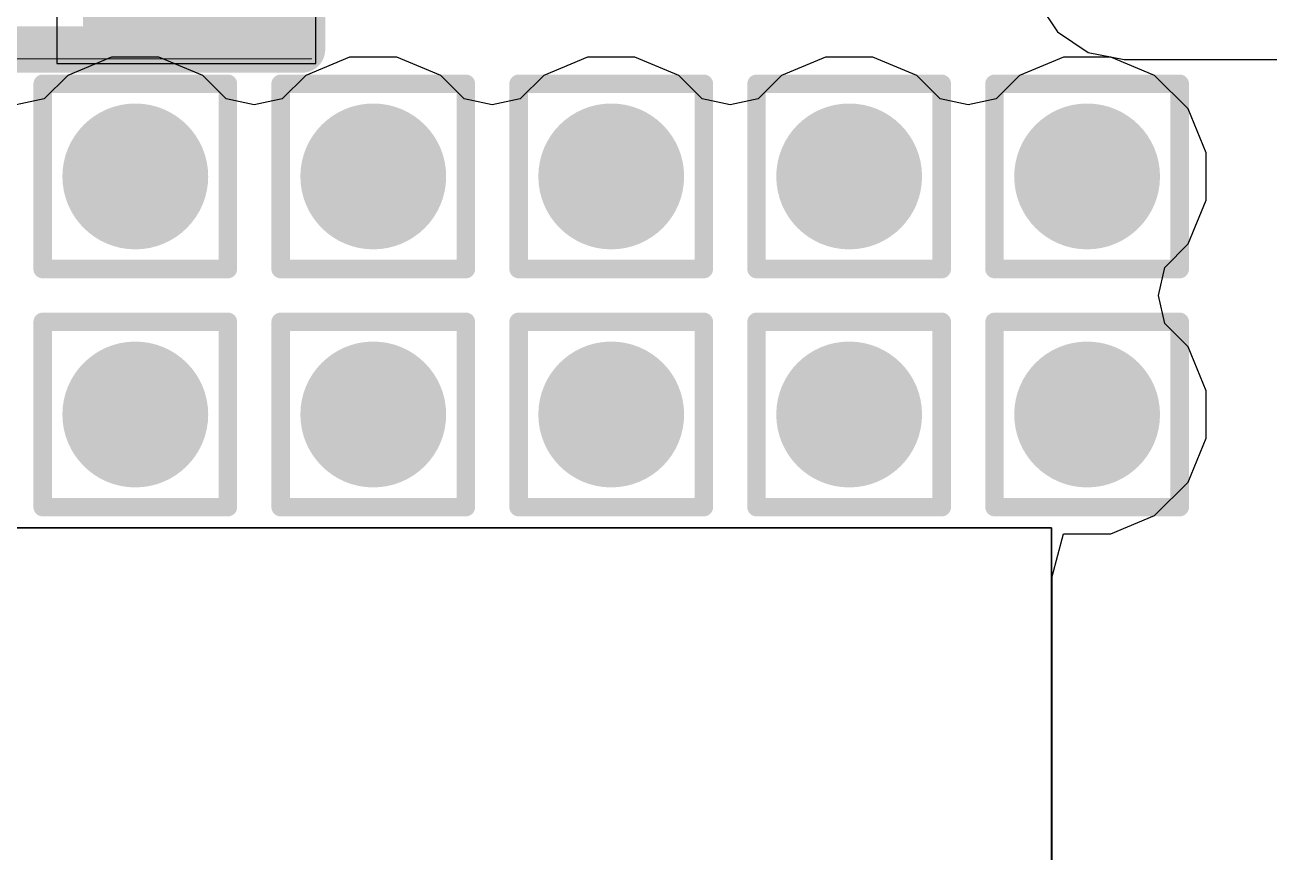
# Model space of a CAD drawing. Header units: inches. Extents: x -12 to 5355, y -7 to 5366.
# Drawn here: x 5.031 to 8.444, y 4.175 to 6.443 of the extents above; entities that cross this region are included whole.
import ezdxf

# ---------------------------------------------------------------- set-up
doc = ezdxf.new("R2010")
doc.units = ezdxf.units.IN
for name, color, linetype in [('BOTTOM LAYER', 5, 'Continuous'), ('Drill Drawing', 1, 'Continuous'), ('GROUND1', 16, 'Continuous'), ('GROUND2', 156, 'Continuous'), ('Multi-Layer', 9, 'Continuous'), ('POWER', 76, 'Continuous'), ('SIGNAL', 90, 'Continuous'), ('TOP LAYER', 1, 'Continuous'), ('Top Overlay', 2, 'Continuous'), ('Top Paste', 8, 'Continuous'), ('Top Solder', 216, 'Continuous'), ('Via Holes', 16, 'Continuous')]:
    doc.layers.add(name, color=color, linetype=linetype)

# ---------------------------------------------------------------- blocks, each defined once
blk = doc.blocks.new('R___0402_95')
at = {"layer": 'TOP LAYER'}
for points in [[(-0.6985, -0.3175), (-0.6985, 0.3175), (-0.2413, 0.3175), (-0.2413, -0.3175)], [(0.2413, -0.3175), (0.2413, 0.3175), (0.6985, 0.3175), (0.6985, -0.3175)]]:
    blk.add_hatch(color=1, dxfattribs=at).paths.add_polyline_path(points)
at = {"layer": 'Top Paste'}
for points in [[(-0.6985, -0.3175), (-0.6985, 0.3175), (-0.2413, 0.3175), (-0.2413, -0.3175)], [(0.2413, -0.3175), (0.2413, 0.3175), (0.6985, 0.3175), (0.6985, -0.3175)]]:
    blk.add_hatch(color=8, dxfattribs=at).paths.add_polyline_path(points)
at = {"layer": 'Top Solder'}
for points in [[(-0.7535, -0.3725), (-0.7535, 0.3725), (-0.1863, 0.3725), (-0.1863, -0.3725)], [(0.1863, -0.3725), (0.1863, 0.3725), (0.7535, 0.3725), (0.7535, -0.3725)]]:
    blk.add_hatch(color=216, dxfattribs=at).paths.add_polyline_path(points)
at = {"layer": 'Top Overlay'}
for points in [[(-0.7874, 0.4064, 0.127, 0.127, 0), (0.7874, 0.4064, 0.127, 0.127, 0)], [(-0.7874, -0.4064, 0.127, 0.127, 0), (-0.7874, 0.4064, 0.127, 0.127, 0)], [(0.7874, -0.4064, 0.127, 0.127, 0), (0.7874, 0.4064, 0.127, 0.127, 0)], [(-0.7874, -0.4064, 0.127, 0.127, 0), (0.7874, -0.4064, 0.127, 0.127, 0)], [(-0.8128, -0.4318, 0.00323, 0.00323, 0), (0.8128, -0.4318, 0.00323, 0.00323, 0)]]:
    blk.add_lwpolyline(points, format="xyseb", dxfattribs=at)
for points in [[(-0.8191, 0.4064, 0.0635, 0.0635, 1), (-0.7556, 0.4064, 0.0635, 0.0635, 1)], [(-0.8191, 0.4064, 0.0635, 0.0635, 1), (-0.7556, 0.4064, 0.0635, 0.0635, 1)], [(0.7556, 0.4064, 0.0635, 0.0635, 1), (0.8191, 0.4064, 0.0635, 0.0635, 1)], [(0.7556, 0.4064, 0.0635, 0.0635, 1), (0.8191, 0.4064, 0.0635, 0.0635, 1)], [(-0.8191, -0.4064, 0.0635, 0.0635, 1), (-0.7556, -0.4064, 0.0635, 0.0635, 1)], [(-0.8191, -0.4064, 0.0635, 0.0635, 1), (-0.7556, -0.4064, 0.0635, 0.0635, 1)], [(0.7556, -0.4064, 0.0635, 0.0635, 1), (0.8191, -0.4064, 0.0635, 0.0635, 1)], [(0.7556, -0.4064, 0.0635, 0.0635, 1), (0.8191, -0.4064, 0.0635, 0.0635, 1)], [(-0.8136, -0.4318, 0.00161, 0.00161, 1), (-0.812, -0.4318, 0.00161, 0.00161, 1)], [(0.812, -0.4318, 0.00161, 0.00161, 1), (0.8136, -0.4318, 0.00161, 0.00161, 1)]]:
    blk.add_lwpolyline(points, format="xyseb", close=True, dxfattribs=at)

msp = doc.modelspace()

# ---------------------------------------------------------------- hatches: boundary and pattern name
at = {"layer": 'BOTTOM LAYER'}
h = msp.add_hatch(color=5, dxfattribs=at)
edge = h.paths.add_edge_path()
edge.add_arc((5.3336, 6.0274), 0.2, 0, 360)
h = msp.add_hatch(color=5, dxfattribs=at)
edge = h.paths.add_edge_path()
edge.add_arc((5.9864, 6.0274), 0.2, 0, 360)
h = msp.add_hatch(color=5, dxfattribs=at)
edge = h.paths.add_edge_path()
edge.add_arc((6.6392, 6.0274), 0.2, 0, 360)
h = msp.add_hatch(color=5, dxfattribs=at)
edge = h.paths.add_edge_path()
edge.add_arc((7.2919, 6.0274), 0.2, 0, 360)
h = msp.add_hatch(color=5, dxfattribs=at)
edge = h.paths.add_edge_path()
edge.add_arc((7.9447, 6.0274), 0.2, 0, 360)
h = msp.add_hatch(color=5, dxfattribs=at)
edge = h.paths.add_edge_path()
edge.add_arc((5.3336, 5.3746), 0.2, 0, 360)
h = msp.add_hatch(color=5, dxfattribs=at)
edge = h.paths.add_edge_path()
edge.add_arc((5.9864, 5.3746), 0.2, 0, 360)
h = msp.add_hatch(color=5, dxfattribs=at)
edge = h.paths.add_edge_path()
edge.add_arc((6.6392, 5.3746), 0.2, 0, 360)
h = msp.add_hatch(color=5, dxfattribs=at)
edge = h.paths.add_edge_path()
edge.add_arc((7.2919, 5.3746), 0.2, 0, 360)
h = msp.add_hatch(color=5, dxfattribs=at)
edge = h.paths.add_edge_path()
edge.add_arc((7.9447, 5.3746), 0.2, 0, 360)
at = {"layer": 'GROUND1'}
h = msp.add_hatch(color=16, dxfattribs=at)
edge = h.paths.add_edge_path()
edge.add_arc((5.3336, 6.0274), 0.2, 0, 360)
h = msp.add_hatch(color=16, dxfattribs=at)
edge = h.paths.add_edge_path()
edge.add_arc((5.9864, 6.0274), 0.2, 0, 360)
h = msp.add_hatch(color=16, dxfattribs=at)
edge = h.paths.add_edge_path()
edge.add_arc((6.6392, 6.0274), 0.2, 0, 360)
h = msp.add_hatch(color=16, dxfattribs=at)
edge = h.paths.add_edge_path()
edge.add_arc((7.2919, 6.0274), 0.2, 0, 360)
h = msp.add_hatch(color=16, dxfattribs=at)
edge = h.paths.add_edge_path()
edge.add_arc((7.9447, 6.0274), 0.2, 0, 360)
h = msp.add_hatch(color=16, dxfattribs=at)
edge = h.paths.add_edge_path()
edge.add_arc((5.3336, 5.3746), 0.2, 0, 360)
h = msp.add_hatch(color=16, dxfattribs=at)
edge = h.paths.add_edge_path()
edge.add_arc((5.9864, 5.3746), 0.2, 0, 360)
h = msp.add_hatch(color=16, dxfattribs=at)
edge = h.paths.add_edge_path()
edge.add_arc((6.6392, 5.3746), 0.2, 0, 360)
h = msp.add_hatch(color=16, dxfattribs=at)
edge = h.paths.add_edge_path()
edge.add_arc((7.2919, 5.3746), 0.2, 0, 360)
h = msp.add_hatch(color=16, dxfattribs=at)
edge = h.paths.add_edge_path()
edge.add_arc((7.9447, 5.3746), 0.2, 0, 360)
at = {"layer": 'GROUND2'}
h = msp.add_hatch(color=156, dxfattribs=at)
edge = h.paths.add_edge_path()
edge.add_arc((5.3336, 6.0274), 0.2, 0, 360)
h = msp.add_hatch(color=156, dxfattribs=at)
edge = h.paths.add_edge_path()
edge.add_arc((5.9864, 6.0274), 0.2, 0, 360)
h = msp.add_hatch(color=156, dxfattribs=at)
edge = h.paths.add_edge_path()
edge.add_arc((6.6392, 6.0274), 0.2, 0, 360)
h = msp.add_hatch(color=156, dxfattribs=at)
edge = h.paths.add_edge_path()
edge.add_arc((7.2919, 6.0274), 0.2, 0, 360)
h = msp.add_hatch(color=156, dxfattribs=at)
edge = h.paths.add_edge_path()
edge.add_arc((7.9447, 6.0274), 0.2, 0, 360)
h = msp.add_hatch(color=156, dxfattribs=at)
edge = h.paths.add_edge_path()
edge.add_arc((5.3336, 5.3746), 0.2, 0, 360)
h = msp.add_hatch(color=156, dxfattribs=at)
edge = h.paths.add_edge_path()
edge.add_arc((5.9864, 5.3746), 0.2, 0, 360)
h = msp.add_hatch(color=156, dxfattribs=at)
edge = h.paths.add_edge_path()
edge.add_arc((6.6392, 5.3746), 0.2, 0, 360)
h = msp.add_hatch(color=156, dxfattribs=at)
edge = h.paths.add_edge_path()
edge.add_arc((7.2919, 5.3746), 0.2, 0, 360)
h = msp.add_hatch(color=156, dxfattribs=at)
edge = h.paths.add_edge_path()
edge.add_arc((7.9447, 5.3746), 0.2, 0, 360)
at = {"layer": 'POWER'}
h = msp.add_hatch(color=76, dxfattribs=at)
edge = h.paths.add_edge_path()
edge.add_arc((5.3336, 6.0274), 0.2, 0, 360)
h = msp.add_hatch(color=76, dxfattribs=at)
edge = h.paths.add_edge_path()
edge.add_arc((5.9864, 6.0274), 0.2, 0, 360)
h = msp.add_hatch(color=76, dxfattribs=at)
edge = h.paths.add_edge_path()
edge.add_arc((6.6392, 6.0274), 0.2, 0, 360)
h = msp.add_hatch(color=76, dxfattribs=at)
edge = h.paths.add_edge_path()
edge.add_arc((7.2919, 6.0274), 0.2, 0, 360)
h = msp.add_hatch(color=76, dxfattribs=at)
edge = h.paths.add_edge_path()
edge.add_arc((7.9447, 6.0274), 0.2, 0, 360)
h = msp.add_hatch(color=76, dxfattribs=at)
edge = h.paths.add_edge_path()
edge.add_arc((5.3336, 5.3746), 0.2, 0, 360)
h = msp.add_hatch(color=76, dxfattribs=at)
edge = h.paths.add_edge_path()
edge.add_arc((5.9864, 5.3746), 0.2, 0, 360)
h = msp.add_hatch(color=76, dxfattribs=at)
edge = h.paths.add_edge_path()
edge.add_arc((6.6392, 5.3746), 0.2, 0, 360)
h = msp.add_hatch(color=76, dxfattribs=at)
edge = h.paths.add_edge_path()
edge.add_arc((7.2919, 5.3746), 0.2, 0, 360)
h = msp.add_hatch(color=76, dxfattribs=at)
edge = h.paths.add_edge_path()
edge.add_arc((7.9447, 5.3746), 0.2, 0, 360)
at = {"layer": 'SIGNAL'}
h = msp.add_hatch(color=90, dxfattribs=at)
edge = h.paths.add_edge_path()
edge.add_arc((5.3336, 6.0274), 0.2, 0, 360)
h = msp.add_hatch(color=90, dxfattribs=at)
edge = h.paths.add_edge_path()
edge.add_arc((5.9864, 6.0274), 0.2, 0, 360)
h = msp.add_hatch(color=90, dxfattribs=at)
edge = h.paths.add_edge_path()
edge.add_arc((6.6392, 6.0274), 0.2, 0, 360)
h = msp.add_hatch(color=90, dxfattribs=at)
edge = h.paths.add_edge_path()
edge.add_arc((7.2919, 6.0274), 0.2, 0, 360)
h = msp.add_hatch(color=90, dxfattribs=at)
edge = h.paths.add_edge_path()
edge.add_arc((7.9447, 6.0274), 0.2, 0, 360)
h = msp.add_hatch(color=90, dxfattribs=at)
edge = h.paths.add_edge_path()
edge.add_arc((5.3336, 5.3746), 0.2, 0, 360)
h = msp.add_hatch(color=90, dxfattribs=at)
edge = h.paths.add_edge_path()
edge.add_arc((5.9864, 5.3746), 0.2, 0, 360)
h = msp.add_hatch(color=90, dxfattribs=at)
edge = h.paths.add_edge_path()
edge.add_arc((6.6392, 5.3746), 0.2, 0, 360)
h = msp.add_hatch(color=90, dxfattribs=at)
edge = h.paths.add_edge_path()
edge.add_arc((7.2919, 5.3746), 0.2, 0, 360)
h = msp.add_hatch(color=90, dxfattribs=at)
edge = h.paths.add_edge_path()
edge.add_arc((7.9447, 5.3746), 0.2, 0, 360)
at = {"layer": 'TOP LAYER'}
h = msp.add_hatch(color=1, dxfattribs=at)
edge = h.paths.add_edge_path()
edge.add_arc((5.3336, 6.0274), 0.2, 0, 360)
h = msp.add_hatch(color=1, dxfattribs=at)
edge = h.paths.add_edge_path()
edge.add_arc((5.9864, 6.0274), 0.2, 0, 360)
h = msp.add_hatch(color=1, dxfattribs=at)
edge = h.paths.add_edge_path()
edge.add_arc((6.6392, 6.0274), 0.2, 0, 360)
h = msp.add_hatch(color=1, dxfattribs=at)
edge = h.paths.add_edge_path()
edge.add_arc((7.2919, 6.0274), 0.2, 0, 360)
h = msp.add_hatch(color=1, dxfattribs=at)
edge = h.paths.add_edge_path()
edge.add_arc((7.9447, 6.0274), 0.2, 0, 360)
h = msp.add_hatch(color=1, dxfattribs=at)
edge = h.paths.add_edge_path()
edge.add_arc((5.3336, 5.3746), 0.2, 0, 360)
h = msp.add_hatch(color=1, dxfattribs=at)
edge = h.paths.add_edge_path()
edge.add_arc((5.9864, 5.3746), 0.2, 0, 360)
h = msp.add_hatch(color=1, dxfattribs=at)
edge = h.paths.add_edge_path()
edge.add_arc((6.6392, 5.3746), 0.2, 0, 360)
h = msp.add_hatch(color=1, dxfattribs=at)
edge = h.paths.add_edge_path()
edge.add_arc((7.2919, 5.3746), 0.2, 0, 360)
h = msp.add_hatch(color=1, dxfattribs=at)
edge = h.paths.add_edge_path()
edge.add_arc((7.9447, 5.3746), 0.2, 0, 360)
at = {"layer": 'Via Holes'}
h = msp.add_hatch(color=7, dxfattribs=at)
edge = h.paths.add_edge_path()
edge.add_arc((5.3336, 6.0274), 0.1, 0, 360)
h = msp.add_hatch(color=7, dxfattribs=at)
edge = h.paths.add_edge_path()
edge.add_arc((5.9864, 6.0274), 0.1, 0, 360)
h = msp.add_hatch(color=7, dxfattribs=at)
edge = h.paths.add_edge_path()
edge.add_arc((6.6392, 6.0274), 0.1, 0, 360)
h = msp.add_hatch(color=7, dxfattribs=at)
edge = h.paths.add_edge_path()
edge.add_arc((7.2919, 6.0274), 0.1, 0, 360)
h = msp.add_hatch(color=7, dxfattribs=at)
edge = h.paths.add_edge_path()
edge.add_arc((7.9447, 6.0274), 0.1, 0, 360)
h = msp.add_hatch(color=7, dxfattribs=at)
edge = h.paths.add_edge_path()
edge.add_arc((5.3336, 5.3746), 0.1, 0, 360)
h = msp.add_hatch(color=7, dxfattribs=at)
edge = h.paths.add_edge_path()
edge.add_arc((5.9864, 5.3746), 0.1, 0, 360)
h = msp.add_hatch(color=7, dxfattribs=at)
edge = h.paths.add_edge_path()
edge.add_arc((6.6392, 5.3746), 0.1, 0, 360)
h = msp.add_hatch(color=7, dxfattribs=at)
edge = h.paths.add_edge_path()
edge.add_arc((7.2919, 5.3746), 0.1, 0, 360)
h = msp.add_hatch(color=7, dxfattribs=at)
edge = h.paths.add_edge_path()
edge.add_arc((7.9447, 5.3746), 0.1, 0, 360)

# ---------------------------------------------------------------- linework, layer by layer
at = {"layer": 'BOTTOM LAYER'}
for p, q in [((7.847, 5.0639), (0.259, 5.0639)), ((7.847, 0.889), (7.847, 5.0639))]:
    msp.add_line(p, q, dxfattribs=at)
at = {"layer": 'Drill Drawing'}
for points in [[(5.0796, 6.2814, 0.0508, 0.0508, 0), (5.5876, 6.2814, 0.0508, 0.0508, 0)], [(5.0796, 5.7734, 0.0508, 0.0508, 0), (5.0796, 6.2814, 0.0508, 0.0508, 0)], [(5.5876, 5.7734, 0.0508, 0.0508, 0), (5.5876, 6.2814, 0.0508, 0.0508, 0)], [(5.7324, 6.2814, 0.0508, 0.0508, 0), (6.2404, 6.2814, 0.0508, 0.0508, 0)], [(5.7324, 5.7734, 0.0508, 0.0508, 0), (5.7324, 6.2814, 0.0508, 0.0508, 0)], [(6.2404, 5.7734, 0.0508, 0.0508, 0), (6.2404, 6.2814, 0.0508, 0.0508, 0)], [(6.3852, 6.2814, 0.0508, 0.0508, 0), (6.8932, 6.2814, 0.0508, 0.0508, 0)], [(6.3852, 5.7734, 0.0508, 0.0508, 0), (6.3852, 6.2814, 0.0508, 0.0508, 0)], [(6.8932, 5.7734, 0.0508, 0.0508, 0), (6.8932, 6.2814, 0.0508, 0.0508, 0)], [(7.0379, 6.2814, 0.0508, 0.0508, 0), (7.5459, 6.2814, 0.0508, 0.0508, 0)], [(7.0379, 5.7734, 0.0508, 0.0508, 0), (7.0379, 6.2814, 0.0508, 0.0508, 0)], [(7.5459, 5.7734, 0.0508, 0.0508, 0), (7.5459, 6.2814, 0.0508, 0.0508, 0)], [(7.6907, 6.2814, 0.0508, 0.0508, 0), (8.1987, 6.2814, 0.0508, 0.0508, 0)], [(7.6907, 5.7734, 0.0508, 0.0508, 0), (7.6907, 6.2814, 0.0508, 0.0508, 0)], [(8.1987, 5.7734, 0.0508, 0.0508, 0), (8.1987, 6.2814, 0.0508, 0.0508, 0)], [(5.0796, 5.7734, 0.0508, 0.0508, 0), (5.5876, 5.7734, 0.0508, 0.0508, 0)], [(5.7324, 5.7734, 0.0508, 0.0508, 0), (6.2404, 5.7734, 0.0508, 0.0508, 0)], [(6.3852, 5.7734, 0.0508, 0.0508, 0), (6.8932, 5.7734, 0.0508, 0.0508, 0)], [(7.0379, 5.7734, 0.0508, 0.0508, 0), (7.5459, 5.7734, 0.0508, 0.0508, 0)], [(7.6907, 5.7734, 0.0508, 0.0508, 0), (8.1987, 5.7734, 0.0508, 0.0508, 0)], [(5.0796, 5.6286, 0.0508, 0.0508, 0), (5.5876, 5.6286, 0.0508, 0.0508, 0)], [(5.0796, 5.1206, 0.0508, 0.0508, 0), (5.0796, 5.6286, 0.0508, 0.0508, 0)], [(5.5876, 5.1206, 0.0508, 0.0508, 0), (5.5876, 5.6286, 0.0508, 0.0508, 0)], [(5.7324, 5.6286, 0.0508, 0.0508, 0), (6.2404, 5.6286, 0.0508, 0.0508, 0)], [(5.7324, 5.1206, 0.0508, 0.0508, 0), (5.7324, 5.6286, 0.0508, 0.0508, 0)], [(6.2404, 5.1206, 0.0508, 0.0508, 0), (6.2404, 5.6286, 0.0508, 0.0508, 0)], [(6.3852, 5.6286, 0.0508, 0.0508, 0), (6.8932, 5.6286, 0.0508, 0.0508, 0)], [(6.3852, 5.1206, 0.0508, 0.0508, 0), (6.3852, 5.6286, 0.0508, 0.0508, 0)], [(6.8932, 5.1206, 0.0508, 0.0508, 0), (6.8932, 5.6286, 0.0508, 0.0508, 0)], [(7.0379, 5.6286, 0.0508, 0.0508, 0), (7.5459, 5.6286, 0.0508, 0.0508, 0)], [(7.0379, 5.1206, 0.0508, 0.0508, 0), (7.0379, 5.6286, 0.0508, 0.0508, 0)], [(7.5459, 5.1206, 0.0508, 0.0508, 0), (7.5459, 5.6286, 0.0508, 0.0508, 0)], [(7.6907, 5.6286, 0.0508, 0.0508, 0), (8.1987, 5.6286, 0.0508, 0.0508, 0)], [(7.6907, 5.1206, 0.0508, 0.0508, 0), (7.6907, 5.6286, 0.0508, 0.0508, 0)], [(8.1987, 5.1206, 0.0508, 0.0508, 0), (8.1987, 5.6286, 0.0508, 0.0508, 0)], [(5.0796, 5.1206, 0.0508, 0.0508, 0), (5.5876, 5.1206, 0.0508, 0.0508, 0)], [(5.7324, 5.1206, 0.0508, 0.0508, 0), (6.2404, 5.1206, 0.0508, 0.0508, 0)], [(6.3852, 5.1206, 0.0508, 0.0508, 0), (6.8932, 5.1206, 0.0508, 0.0508, 0)], [(7.0379, 5.1206, 0.0508, 0.0508, 0), (7.5459, 5.1206, 0.0508, 0.0508, 0)], [(7.6907, 5.1206, 0.0508, 0.0508, 0), (8.1987, 5.1206, 0.0508, 0.0508, 0)]]:
    msp.add_lwpolyline(points, format="xyseb", dxfattribs=at)
for points in [[(5.0669, 6.2814, 0.0254, 0.0254, 1), (5.0923, 6.2814, 0.0254, 0.0254, 1)], [(5.0669, 6.2814, 0.0254, 0.0254, 1), (5.0923, 6.2814, 0.0254, 0.0254, 1)], [(5.5749, 6.2814, 0.0254, 0.0254, 1), (5.6003, 6.2814, 0.0254, 0.0254, 1)], [(5.5749, 6.2814, 0.0254, 0.0254, 1), (5.6003, 6.2814, 0.0254, 0.0254, 1)], [(5.7197, 6.2814, 0.0254, 0.0254, 1), (5.7451, 6.2814, 0.0254, 0.0254, 1)], [(5.7197, 6.2814, 0.0254, 0.0254, 1), (5.7451, 6.2814, 0.0254, 0.0254, 1)], [(6.2277, 6.2814, 0.0254, 0.0254, 1), (6.2531, 6.2814, 0.0254, 0.0254, 1)], [(6.2277, 6.2814, 0.0254, 0.0254, 1), (6.2531, 6.2814, 0.0254, 0.0254, 1)], [(6.3725, 6.2814, 0.0254, 0.0254, 1), (6.3979, 6.2814, 0.0254, 0.0254, 1)], [(6.3725, 6.2814, 0.0254, 0.0254, 1), (6.3979, 6.2814, 0.0254, 0.0254, 1)], [(6.8805, 6.2814, 0.0254, 0.0254, 1), (6.9059, 6.2814, 0.0254, 0.0254, 1)], [(6.8805, 6.2814, 0.0254, 0.0254, 1), (6.9059, 6.2814, 0.0254, 0.0254, 1)], [(7.0252, 6.2814, 0.0254, 0.0254, 1), (7.0506, 6.2814, 0.0254, 0.0254, 1)], [(7.0252, 6.2814, 0.0254, 0.0254, 1), (7.0506, 6.2814, 0.0254, 0.0254, 1)], [(7.5332, 6.2814, 0.0254, 0.0254, 1), (7.5586, 6.2814, 0.0254, 0.0254, 1)], [(7.5332, 6.2814, 0.0254, 0.0254, 1), (7.5586, 6.2814, 0.0254, 0.0254, 1)], [(7.678, 6.2814, 0.0254, 0.0254, 1), (7.7034, 6.2814, 0.0254, 0.0254, 1)], [(7.678, 6.2814, 0.0254, 0.0254, 1), (7.7034, 6.2814, 0.0254, 0.0254, 1)], [(8.186, 6.2814, 0.0254, 0.0254, 1), (8.2114, 6.2814, 0.0254, 0.0254, 1)], [(8.186, 6.2814, 0.0254, 0.0254, 1), (8.2114, 6.2814, 0.0254, 0.0254, 1)], [(5.0669, 5.7734, 0.0254, 0.0254, 1), (5.0923, 5.7734, 0.0254, 0.0254, 1)], [(5.0669, 5.7734, 0.0254, 0.0254, 1), (5.0923, 5.7734, 0.0254, 0.0254, 1)], [(5.5749, 5.7734, 0.0254, 0.0254, 1), (5.6003, 5.7734, 0.0254, 0.0254, 1)], [(5.5749, 5.7734, 0.0254, 0.0254, 1), (5.6003, 5.7734, 0.0254, 0.0254, 1)], [(5.7197, 5.7734, 0.0254, 0.0254, 1), (5.7451, 5.7734, 0.0254, 0.0254, 1)], [(5.7197, 5.7734, 0.0254, 0.0254, 1), (5.7451, 5.7734, 0.0254, 0.0254, 1)], [(6.2277, 5.7734, 0.0254, 0.0254, 1), (6.2531, 5.7734, 0.0254, 0.0254, 1)], [(6.2277, 5.7734, 0.0254, 0.0254, 1), (6.2531, 5.7734, 0.0254, 0.0254, 1)], [(6.3725, 5.7734, 0.0254, 0.0254, 1), (6.3979, 5.7734, 0.0254, 0.0254, 1)], [(6.3725, 5.7734, 0.0254, 0.0254, 1), (6.3979, 5.7734, 0.0254, 0.0254, 1)], [(6.8805, 5.7734, 0.0254, 0.0254, 1), (6.9059, 5.7734, 0.0254, 0.0254, 1)], [(6.8805, 5.7734, 0.0254, 0.0254, 1), (6.9059, 5.7734, 0.0254, 0.0254, 1)], [(7.0252, 5.7734, 0.0254, 0.0254, 1), (7.0506, 5.7734, 0.0254, 0.0254, 1)], [(7.0252, 5.7734, 0.0254, 0.0254, 1), (7.0506, 5.7734, 0.0254, 0.0254, 1)], [(7.5332, 5.7734, 0.0254, 0.0254, 1), (7.5586, 5.7734, 0.0254, 0.0254, 1)], [(7.5332, 5.7734, 0.0254, 0.0254, 1), (7.5586, 5.7734, 0.0254, 0.0254, 1)], [(7.678, 5.7734, 0.0254, 0.0254, 1), (7.7034, 5.7734, 0.0254, 0.0254, 1)], [(7.678, 5.7734, 0.0254, 0.0254, 1), (7.7034, 5.7734, 0.0254, 0.0254, 1)], [(8.186, 5.7734, 0.0254, 0.0254, 1), (8.2114, 5.7734, 0.0254, 0.0254, 1)], [(8.186, 5.7734, 0.0254, 0.0254, 1), (8.2114, 5.7734, 0.0254, 0.0254, 1)], [(5.0669, 5.6286, 0.0254, 0.0254, 1), (5.0923, 5.6286, 0.0254, 0.0254, 1)], [(5.0669, 5.6286, 0.0254, 0.0254, 1), (5.0923, 5.6286, 0.0254, 0.0254, 1)], [(5.5749, 5.6286, 0.0254, 0.0254, 1), (5.6003, 5.6286, 0.0254, 0.0254, 1)], [(5.5749, 5.6286, 0.0254, 0.0254, 1), (5.6003, 5.6286, 0.0254, 0.0254, 1)], [(5.7197, 5.6286, 0.0254, 0.0254, 1), (5.7451, 5.6286, 0.0254, 0.0254, 1)], [(5.7197, 5.6286, 0.0254, 0.0254, 1), (5.7451, 5.6286, 0.0254, 0.0254, 1)], [(6.2277, 5.6286, 0.0254, 0.0254, 1), (6.2531, 5.6286, 0.0254, 0.0254, 1)], [(6.2277, 5.6286, 0.0254, 0.0254, 1), (6.2531, 5.6286, 0.0254, 0.0254, 1)], [(6.3725, 5.6286, 0.0254, 0.0254, 1), (6.3979, 5.6286, 0.0254, 0.0254, 1)], [(6.3725, 5.6286, 0.0254, 0.0254, 1), (6.3979, 5.6286, 0.0254, 0.0254, 1)], [(6.8805, 5.6286, 0.0254, 0.0254, 1), (6.9059, 5.6286, 0.0254, 0.0254, 1)], [(6.8805, 5.6286, 0.0254, 0.0254, 1), (6.9059, 5.6286, 0.0254, 0.0254, 1)], [(7.0252, 5.6286, 0.0254, 0.0254, 1), (7.0506, 5.6286, 0.0254, 0.0254, 1)], [(7.0252, 5.6286, 0.0254, 0.0254, 1), (7.0506, 5.6286, 0.0254, 0.0254, 1)], [(7.5332, 5.6286, 0.0254, 0.0254, 1), (7.5586, 5.6286, 0.0254, 0.0254, 1)], [(7.5332, 5.6286, 0.0254, 0.0254, 1), (7.5586, 5.6286, 0.0254, 0.0254, 1)], [(7.678, 5.6286, 0.0254, 0.0254, 1), (7.7034, 5.6286, 0.0254, 0.0254, 1)], [(7.678, 5.6286, 0.0254, 0.0254, 1), (7.7034, 5.6286, 0.0254, 0.0254, 1)], [(8.186, 5.6286, 0.0254, 0.0254, 1), (8.2114, 5.6286, 0.0254, 0.0254, 1)], [(8.186, 5.6286, 0.0254, 0.0254, 1), (8.2114, 5.6286, 0.0254, 0.0254, 1)], [(5.0669, 5.1206, 0.0254, 0.0254, 1), (5.0923, 5.1206, 0.0254, 0.0254, 1)], [(5.0669, 5.1206, 0.0254, 0.0254, 1), (5.0923, 5.1206, 0.0254, 0.0254, 1)], [(5.5749, 5.1206, 0.0254, 0.0254, 1), (5.6003, 5.1206, 0.0254, 0.0254, 1)], [(5.5749, 5.1206, 0.0254, 0.0254, 1), (5.6003, 5.1206, 0.0254, 0.0254, 1)], [(5.7197, 5.1206, 0.0254, 0.0254, 1), (5.7451, 5.1206, 0.0254, 0.0254, 1)], [(5.7197, 5.1206, 0.0254, 0.0254, 1), (5.7451, 5.1206, 0.0254, 0.0254, 1)], [(6.2277, 5.1206, 0.0254, 0.0254, 1), (6.2531, 5.1206, 0.0254, 0.0254, 1)], [(6.2277, 5.1206, 0.0254, 0.0254, 1), (6.2531, 5.1206, 0.0254, 0.0254, 1)], [(6.3725, 5.1206, 0.0254, 0.0254, 1), (6.3979, 5.1206, 0.0254, 0.0254, 1)], [(6.3725, 5.1206, 0.0254, 0.0254, 1), (6.3979, 5.1206, 0.0254, 0.0254, 1)], [(6.8805, 5.1206, 0.0254, 0.0254, 1), (6.9059, 5.1206, 0.0254, 0.0254, 1)], [(6.8805, 5.1206, 0.0254, 0.0254, 1), (6.9059, 5.1206, 0.0254, 0.0254, 1)], [(7.0252, 5.1206, 0.0254, 0.0254, 1), (7.0506, 5.1206, 0.0254, 0.0254, 1)], [(7.0252, 5.1206, 0.0254, 0.0254, 1), (7.0506, 5.1206, 0.0254, 0.0254, 1)], [(7.5332, 5.1206, 0.0254, 0.0254, 1), (7.5586, 5.1206, 0.0254, 0.0254, 1)], [(7.5332, 5.1206, 0.0254, 0.0254, 1), (7.5586, 5.1206, 0.0254, 0.0254, 1)], [(7.678, 5.1206, 0.0254, 0.0254, 1), (7.7034, 5.1206, 0.0254, 0.0254, 1)], [(7.678, 5.1206, 0.0254, 0.0254, 1), (7.7034, 5.1206, 0.0254, 0.0254, 1)], [(8.186, 5.1206, 0.0254, 0.0254, 1), (8.2114, 5.1206, 0.0254, 0.0254, 1)], [(8.186, 5.1206, 0.0254, 0.0254, 1), (8.2114, 5.1206, 0.0254, 0.0254, 1)]]:
    msp.add_lwpolyline(points, format="xyseb", close=True, dxfattribs=at)
at = {"layer": 'GROUND1'}
for p, q in [((7.847, 5.0639), (0.259, 5.0639)), ((7.847, 0.889), (7.847, 5.0639))]:
    msp.add_line(p, q, dxfattribs=at)
at = {"layer": 'GROUND2'}
for p, q in [((7.847, 5.0639), (0.259, 5.0639)), ((7.847, 0.889), (7.847, 5.0639))]:
    msp.add_line(p, q, dxfattribs=at)
at = {"layer": 'Multi-Layer'}
for p, q in [((0.1303, 5.0639), (7.847, 5.0639)), ((7.847, 5.0639), (7.847, 0.889))]:
    msp.add_line(p, q, dxfattribs=at)
at = {"layer": 'POWER'}
for p, q in [((5.2685, 6.3544), (5.1484, 6.3046)), ((5.3986, 6.3544), (5.2685, 6.3544)), ((5.5188, 6.3046), (5.3986, 6.3544)), ((5.9213, 6.3544), (5.8011, 6.3046)), ((6.0514, 6.3544), (5.9213, 6.3544)), ((6.1716, 6.3046), (6.0514, 6.3544)), ((6.5741, 6.3544), (6.4539, 6.3046)), ((6.7042, 6.3544), (6.5741, 6.3544)), ((6.8244, 6.3046), (6.7042, 6.3544)), ((7.2269, 6.3544), (7.1067, 6.3046)), ((7.357, 6.3544), (7.2269, 6.3544)), ((7.4772, 6.3046), (7.357, 6.3544)), ((7.8797, 6.3544), (7.7595, 6.3046)), ((8.0098, 6.3544), (7.8797, 6.3544)), ((8.1299, 6.3046), (8.0098, 6.3544)), ((5.1484, 6.3046), (5.084, 6.2403)), ((5.5831, 6.2403), (5.5188, 6.3046)), ((5.8011, 6.3046), (5.7368, 6.2403)), ((6.2359, 6.2403), (6.1716, 6.3046)), ((6.4539, 6.3046), (6.3896, 6.2403)), ((6.8887, 6.2403), (6.8244, 6.3046)), ((7.1067, 6.3046), (7.0424, 6.2403)), ((7.5415, 6.2403), (7.4772, 6.3046)), ((7.7595, 6.3046), (7.6952, 6.2403)), ((8.2219, 6.2126), (8.1299, 6.3046)), ((5.084, 6.2403), (5.0072, 6.2234)), ((5.66, 6.2234), (5.5831, 6.2403)), ((5.7368, 6.2403), (5.66, 6.2234)), ((6.3128, 6.2234), (6.2359, 6.2403)), ((6.3896, 6.2403), (6.3128, 6.2234)), ((6.9655, 6.2234), (6.8887, 6.2403)), ((7.0424, 6.2403), (6.9655, 6.2234)), ((7.6183, 6.2234), (7.5415, 6.2403)), ((7.6952, 6.2403), (7.6183, 6.2234)), ((8.2717, 6.0925), (8.2219, 6.2126)), ((8.2717, 5.9624), (8.2717, 6.0925)), ((8.2219, 5.8422), (8.2717, 5.9624)), ((8.1576, 5.7779), (8.2219, 5.8422)), ((8.1407, 5.701), (8.1576, 5.7779)), ((8.1576, 5.6242), (8.1407, 5.701)), ((8.2219, 5.5599), (8.1576, 5.6242)), ((8.2717, 5.4397), (8.2219, 5.5599)), ((8.2717, 5.3096), (8.2717, 5.4397)), ((8.2219, 5.1894), (8.2717, 5.3096)), ((8.1299, 5.0974), (8.2219, 5.1894)), ((8.0098, 5.0476), (8.1299, 5.0974)), ((7.8486, 4.9303), (7.8797, 5.0476)), ((7.8797, 5.0476), (8.0098, 5.0476)), ((7.8486, 0.9221), (7.8486, 4.9303))]:
    msp.add_line(p, q, dxfattribs=at)
at = {"layer": 'SIGNAL'}
for p, q in [((7.847, 5.0639), (0.259, 5.0639)), ((7.847, 0.889), (7.847, 5.0639))]:
    msp.add_line(p, q, dxfattribs=at)
at = {"layer": 'TOP LAYER'}
for p, q in [((5.1181, 7.2263), (5.1181, 6.3373)), ((5.8293, 6.3373), (5.8293, 6.5724)), ((7.8132, 6.4987), (7.8635, 6.4235)), ((7.8635, 6.4235), (7.9475, 6.3674)), ((7.9475, 6.3674), (8.0466, 6.3477)), ((5.1181, 6.3373), (5.8293, 6.3373)), ((8.0466, 6.3477), (8.4845, 6.3477)), ((7.847, 5.0639), (2.5694, 5.0639)), ((7.847, 0.889), (7.847, 5.0639))]:
    msp.add_line(p, q, dxfattribs=at)

# ---------------------------------------------------------------- block references
msp.add_blockref('R___0402_95', (5.0038, 6.7818))

doc.saveas('drawing.dxf')
